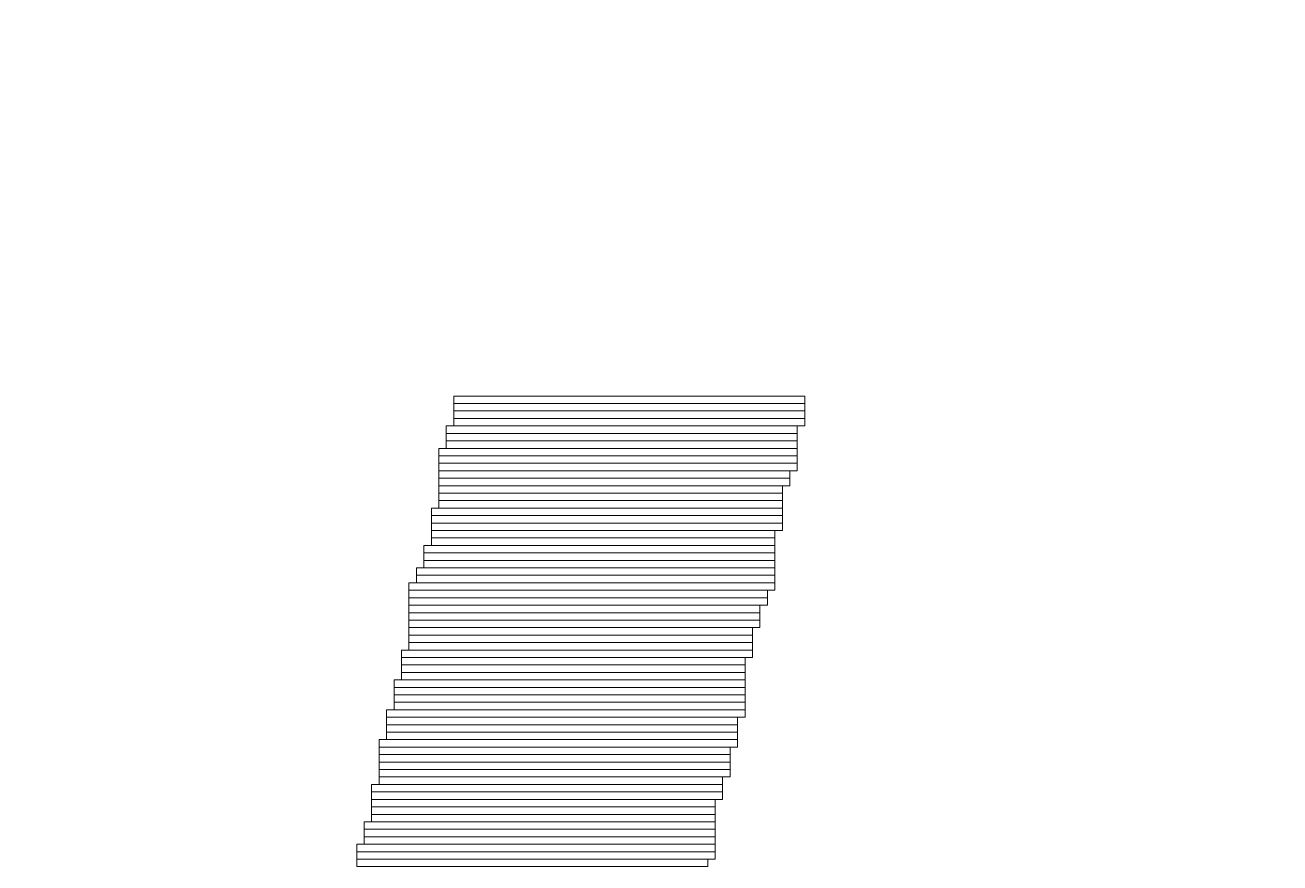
# Model space of a CAD drawing. Header units: millimetres. Extents: x -19.4 to 22.9, y -18.1 to 22.2.
# Drawn here: x -6.157 to -1.889, y -15.265 to -12.416 of the extents above; entities that cross this region are included whole.
import ezdxf

# ---------------------------------------------------------------- set-up
doc = ezdxf.new("R2010")
doc.units = ezdxf.units.MM
doc.header["$MEASUREMENT"] = 0
doc.layers.add('BG_OUTLINE', color=7, linetype='Continuous')
doc.layers.add('MA_PEN3', color=7, linetype='Continuous')

msp = doc.modelspace()

# ---------------------------------------------------------------- linework, layer by layer
at = {"layer": 'BG_OUTLINE', "lineweight": 9}
msp.add_open_spline([(-13.5636, -18.0908), (-13.5636, -18.0908), (13.4366, -18.0908), (13.4366, -18.0908), (13.4366, -18.0908), (13.4366, -18.0908), (13.4366, 12.9092), (13.4366, 12.9092), (13.4366, 12.9092), (13.4366, 12.9092), (-13.5636, 12.9092), (-13.5636, 12.9092), (-13.5636, 12.9092), (-13.5636, 12.9092), (-13.5636, -18.0908), (-13.5636, -18.0908)], degree=3, knots=[0, 0, 0, 0, 0.25, 0.25, 0.25, 0.25, 0.5, 0.5, 0.5, 0.5, 0.75, 0.75, 0.75, 0.75, 1, 1, 1, 1], dxfattribs=at)
at = {"layer": 'MA_PEN3', "lineweight": 9}
for points in [[(-4.699, -13.7032), (-4.699, -13.7032), (-4.699, -13.6778), (-4.699, -13.6778), (-4.699, -13.6778), (-4.699, -13.6778), (-3.5052, -13.6778), (-3.5052, -13.6778), (-3.5052, -13.6778), (-3.5052, -13.6778), (-3.5052, -13.7032), (-3.5052, -13.7032), (-3.5052, -13.7032), (-3.5052, -13.7032), (-4.699, -13.7032), (-4.699, -13.7032)], [(-4.699, -13.7286), (-4.699, -13.7286), (-4.699, -13.7032), (-4.699, -13.7032), (-4.699, -13.7032), (-4.699, -13.7032), (-3.5052, -13.7032), (-3.5052, -13.7032), (-3.5052, -13.7032), (-3.5052, -13.7032), (-3.5052, -13.7286), (-3.5052, -13.7286), (-3.5052, -13.7286), (-3.5052, -13.7286), (-4.699, -13.7286), (-4.699, -13.7286)], [(-4.699, -13.754), (-4.699, -13.754), (-4.699, -13.7286), (-4.699, -13.7286), (-4.699, -13.7286), (-4.699, -13.7286), (-3.5052, -13.7286), (-3.5052, -13.7286), (-3.5052, -13.7286), (-3.5052, -13.7286), (-3.5052, -13.754), (-3.5052, -13.754), (-3.5052, -13.754), (-3.5052, -13.754), (-4.699, -13.754), (-4.699, -13.754)], [(-4.7244, -13.8048), (-4.7244, -13.8048), (-4.7244, -13.7794), (-4.7244, -13.7794), (-4.7244, -13.7794), (-4.7244, -13.7794), (-3.5306, -13.7794), (-3.5306, -13.7794), (-3.5306, -13.7794), (-3.5306, -13.7794), (-3.5306, -13.8048), (-3.5306, -13.8048), (-3.5306, -13.8048), (-3.5306, -13.8048), (-4.7244, -13.8048), (-4.7244, -13.8048)], [(-4.699, -13.7794), (-4.699, -13.7794), (-4.699, -13.754), (-4.699, -13.754), (-4.699, -13.754), (-4.699, -13.754), (-3.5052, -13.754), (-3.5052, -13.754), (-3.5052, -13.754), (-3.5052, -13.754), (-3.5052, -13.7794), (-3.5052, -13.7794), (-3.5052, -13.7794), (-3.5052, -13.7794), (-4.699, -13.7794), (-4.699, -13.7794)], [(-4.7244, -13.8302), (-4.7244, -13.8302), (-4.7244, -13.8048), (-4.7244, -13.8048), (-4.7244, -13.8048), (-4.7244, -13.8048), (-3.5306, -13.8048), (-3.5306, -13.8048), (-3.5306, -13.8048), (-3.5306, -13.8048), (-3.5306, -13.8302), (-3.5306, -13.8302), (-3.5306, -13.8302), (-3.5306, -13.8302), (-4.7244, -13.8302), (-4.7244, -13.8302)], [(-4.7497, -13.881), (-4.7497, -13.881), (-4.7497, -13.8556), (-4.7497, -13.8556), (-4.7497, -13.8556), (-4.7497, -13.8556), (-3.5306, -13.8556), (-3.5306, -13.8556), (-3.5306, -13.8556), (-3.5306, -13.8556), (-3.5306, -13.881), (-3.5306, -13.881), (-3.5306, -13.881), (-3.5306, -13.881), (-4.7497, -13.881), (-4.7497, -13.881)], [(-4.7244, -13.8556), (-4.7244, -13.8556), (-4.7244, -13.8302), (-4.7244, -13.8302), (-4.7244, -13.8302), (-4.7244, -13.8302), (-3.5306, -13.8302), (-3.5306, -13.8302), (-3.5306, -13.8302), (-3.5306, -13.8302), (-3.5306, -13.8556), (-3.5306, -13.8556), (-3.5306, -13.8556), (-3.5306, -13.8556), (-4.7244, -13.8556), (-4.7244, -13.8556)], [(-4.7497, -13.9064), (-4.7497, -13.9064), (-4.7497, -13.881), (-4.7497, -13.881), (-4.7497, -13.881), (-4.7497, -13.881), (-3.5306, -13.881), (-3.5306, -13.881), (-3.5306, -13.881), (-3.5306, -13.881), (-3.5306, -13.9064), (-3.5306, -13.9064), (-3.5306, -13.9064), (-3.5306, -13.9064), (-4.7497, -13.9064), (-4.7497, -13.9064)], [(-4.7497, -13.9318), (-4.7497, -13.9318), (-4.7497, -13.9064), (-4.7497, -13.9064), (-4.7497, -13.9064), (-4.7497, -13.9064), (-3.5306, -13.9064), (-3.5306, -13.9064), (-3.5306, -13.9064), (-3.5306, -13.9064), (-3.5306, -13.9318), (-3.5306, -13.9318), (-3.5306, -13.9318), (-3.5306, -13.9318), (-4.7497, -13.9318), (-4.7497, -13.9318)], [(-4.7497, -13.9572), (-4.7497, -13.9572), (-4.7497, -13.9318), (-4.7497, -13.9318), (-4.7497, -13.9318), (-4.7497, -13.9318), (-3.556, -13.9318), (-3.556, -13.9318), (-3.556, -13.9318), (-3.556, -13.9318), (-3.556, -13.9572), (-3.556, -13.9572), (-3.556, -13.9572), (-3.556, -13.9572), (-4.7497, -13.9572), (-4.7497, -13.9572)], [(-4.7497, -13.9826), (-4.7497, -13.9826), (-4.7497, -13.9572), (-4.7497, -13.9572), (-4.7497, -13.9572), (-4.7497, -13.9572), (-3.556, -13.9572), (-3.556, -13.9572), (-3.556, -13.9572), (-3.556, -13.9572), (-3.556, -13.9826), (-3.556, -13.9826), (-3.556, -13.9826), (-3.556, -13.9826), (-4.7497, -13.9826), (-4.7497, -13.9826)], [(-4.7497, -14.008), (-4.7497, -14.008), (-4.7497, -13.9826), (-4.7497, -13.9826), (-4.7497, -13.9826), (-4.7497, -13.9826), (-3.5814, -13.9826), (-3.5814, -13.9826), (-3.5814, -13.9826), (-3.5814, -13.9826), (-3.5814, -14.008), (-3.5814, -14.008), (-3.5814, -14.008), (-3.5814, -14.008), (-4.7497, -14.008), (-4.7497, -14.008)], [(-4.7497, -14.0334), (-4.7497, -14.0334), (-4.7497, -14.008), (-4.7497, -14.008), (-4.7497, -14.008), (-4.7497, -14.008), (-3.5814, -14.008), (-3.5814, -14.008), (-3.5814, -14.008), (-3.5814, -14.008), (-3.5814, -14.0334), (-3.5814, -14.0334), (-3.5814, -14.0334), (-3.5814, -14.0334), (-4.7497, -14.0334), (-4.7497, -14.0334)], [(-4.7497, -14.0588), (-4.7497, -14.0588), (-4.7497, -14.0334), (-4.7497, -14.0334), (-4.7497, -14.0334), (-4.7497, -14.0334), (-3.5814, -14.0334), (-3.5814, -14.0334), (-3.5814, -14.0334), (-3.5814, -14.0334), (-3.5814, -14.0588), (-3.5814, -14.0588), (-3.5814, -14.0588), (-3.5814, -14.0588), (-4.7497, -14.0588), (-4.7497, -14.0588)], [(-4.7752, -14.0842), (-4.7752, -14.0842), (-4.7752, -14.0588), (-4.7752, -14.0588), (-4.7752, -14.0588), (-4.7752, -14.0588), (-3.5814, -14.0588), (-3.5814, -14.0588), (-3.5814, -14.0588), (-3.5814, -14.0588), (-3.5814, -14.0842), (-3.5814, -14.0842), (-3.5814, -14.0842), (-3.5814, -14.0842), (-4.7752, -14.0842), (-4.7752, -14.0842)], [(-4.7752, -14.1096), (-4.7752, -14.1096), (-4.7752, -14.0842), (-4.7752, -14.0842), (-4.7752, -14.0842), (-4.7752, -14.0842), (-3.5814, -14.0842), (-3.5814, -14.0842), (-3.5814, -14.0842), (-3.5814, -14.0842), (-3.5814, -14.1096), (-3.5814, -14.1096), (-3.5814, -14.1096), (-3.5814, -14.1096), (-4.7752, -14.1096), (-4.7752, -14.1096)], [(-4.7752, -14.135), (-4.7752, -14.135), (-4.7752, -14.1096), (-4.7752, -14.1096), (-4.7752, -14.1096), (-4.7752, -14.1096), (-3.5814, -14.1096), (-3.5814, -14.1096), (-3.5814, -14.1096), (-3.5814, -14.1096), (-3.5814, -14.135), (-3.5814, -14.135), (-3.5814, -14.135), (-3.5814, -14.135), (-4.7752, -14.135), (-4.7752, -14.135)], [(-4.7752, -14.1604), (-4.7752, -14.1604), (-4.7752, -14.135), (-4.7752, -14.135), (-4.7752, -14.135), (-4.7752, -14.135), (-3.6068, -14.135), (-3.6068, -14.135), (-3.6068, -14.135), (-3.6068, -14.135), (-3.6068, -14.1604), (-3.6068, -14.1604), (-3.6068, -14.1604), (-3.6068, -14.1604), (-4.7752, -14.1604), (-4.7752, -14.1604)], [(-4.7752, -14.1858), (-4.7752, -14.1858), (-4.7752, -14.1604), (-4.7752, -14.1604), (-4.7752, -14.1604), (-4.7752, -14.1604), (-3.6068, -14.1604), (-3.6068, -14.1604), (-3.6068, -14.1604), (-3.6068, -14.1604), (-3.6068, -14.1858), (-3.6068, -14.1858), (-3.6068, -14.1858), (-3.6068, -14.1858), (-4.7752, -14.1858), (-4.7752, -14.1858)], [(-4.8006, -14.2112), (-4.8006, -14.2112), (-4.8006, -14.1858), (-4.8006, -14.1858), (-4.8006, -14.1858), (-4.8006, -14.1858), (-3.6068, -14.1858), (-3.6068, -14.1858), (-3.6068, -14.1858), (-3.6068, -14.1858), (-3.6068, -14.2112), (-3.6068, -14.2112), (-3.6068, -14.2112), (-3.6068, -14.2112), (-4.8006, -14.2112), (-4.8006, -14.2112)], [(-4.8006, -14.2366), (-4.8006, -14.2366), (-4.8006, -14.2112), (-4.8006, -14.2112), (-4.8006, -14.2112), (-4.8006, -14.2112), (-3.6068, -14.2112), (-3.6068, -14.2112), (-3.6068, -14.2112), (-3.6068, -14.2112), (-3.6068, -14.2366), (-3.6068, -14.2366), (-3.6068, -14.2366), (-3.6068, -14.2366), (-4.8006, -14.2366), (-4.8006, -14.2366)], [(-4.8006, -14.262), (-4.8006, -14.262), (-4.8006, -14.2366), (-4.8006, -14.2366), (-4.8006, -14.2366), (-4.8006, -14.2366), (-3.6068, -14.2366), (-3.6068, -14.2366), (-3.6068, -14.2366), (-3.6068, -14.2366), (-3.6068, -14.262), (-3.6068, -14.262), (-3.6068, -14.262), (-3.6068, -14.262), (-4.8006, -14.262), (-4.8006, -14.262)], [(-4.8259, -14.2874), (-4.8259, -14.2874), (-4.8259, -14.262), (-4.8259, -14.262), (-4.8259, -14.262), (-4.8259, -14.262), (-3.6068, -14.262), (-3.6068, -14.262), (-3.6068, -14.262), (-3.6068, -14.262), (-3.6068, -14.2874), (-3.6068, -14.2874), (-3.6068, -14.2874), (-3.6068, -14.2874), (-4.8259, -14.2874), (-4.8259, -14.2874)], [(-4.8259, -14.3128), (-4.8259, -14.3128), (-4.8259, -14.2874), (-4.8259, -14.2874), (-4.8259, -14.2874), (-4.8259, -14.2874), (-3.6068, -14.2874), (-3.6068, -14.2874), (-3.6068, -14.2874), (-3.6068, -14.2874), (-3.6068, -14.3128), (-3.6068, -14.3128), (-3.6068, -14.3128), (-3.6068, -14.3128), (-4.8259, -14.3128), (-4.8259, -14.3128)], [(-4.8514, -14.3382), (-4.8514, -14.3382), (-4.8514, -14.3128), (-4.8514, -14.3128), (-4.8514, -14.3128), (-4.8514, -14.3128), (-3.6068, -14.3128), (-3.6068, -14.3128), (-3.6068, -14.3128), (-3.6068, -14.3128), (-3.6068, -14.3382), (-3.6068, -14.3382), (-3.6068, -14.3382), (-3.6068, -14.3382), (-4.8514, -14.3382), (-4.8514, -14.3382)], [(-4.8514, -14.3636), (-4.8514, -14.3636), (-4.8514, -14.3382), (-4.8514, -14.3382), (-4.8514, -14.3382), (-4.8514, -14.3382), (-3.6322, -14.3382), (-3.6322, -14.3382), (-3.6322, -14.3382), (-3.6322, -14.3382), (-3.6322, -14.3636), (-3.6322, -14.3636), (-3.6322, -14.3636), (-3.6322, -14.3636), (-4.8514, -14.3636), (-4.8514, -14.3636)], [(-4.8514, -14.389), (-4.8514, -14.389), (-4.8514, -14.3636), (-4.8514, -14.3636), (-4.8514, -14.3636), (-4.8514, -14.3636), (-3.6322, -14.3636), (-3.6322, -14.3636), (-3.6322, -14.3636), (-3.6322, -14.3636), (-3.6322, -14.389), (-3.6322, -14.389), (-3.6322, -14.389), (-3.6322, -14.389), (-4.8514, -14.389), (-4.8514, -14.389)], [(-4.8514, -14.4144), (-4.8514, -14.4144), (-4.8514, -14.389), (-4.8514, -14.389), (-4.8514, -14.389), (-4.8514, -14.389), (-3.6576, -14.389), (-3.6576, -14.389), (-3.6576, -14.389), (-3.6576, -14.389), (-3.6576, -14.4144), (-3.6576, -14.4144), (-3.6576, -14.4144), (-3.6576, -14.4144), (-4.8514, -14.4144), (-4.8514, -14.4144)], [(-4.8514, -14.4398), (-4.8514, -14.4398), (-4.8514, -14.4144), (-4.8514, -14.4144), (-4.8514, -14.4144), (-4.8514, -14.4144), (-3.6576, -14.4144), (-3.6576, -14.4144), (-3.6576, -14.4144), (-3.6576, -14.4144), (-3.6576, -14.4398), (-3.6576, -14.4398), (-3.6576, -14.4398), (-3.6576, -14.4398), (-4.8514, -14.4398), (-4.8514, -14.4398)], [(-4.8514, -14.4652), (-4.8514, -14.4652), (-4.8514, -14.4398), (-4.8514, -14.4398), (-4.8514, -14.4398), (-4.8514, -14.4398), (-3.6576, -14.4398), (-3.6576, -14.4398), (-3.6576, -14.4398), (-3.6576, -14.4398), (-3.6576, -14.4652), (-3.6576, -14.4652), (-3.6576, -14.4652), (-3.6576, -14.4652), (-4.8514, -14.4652), (-4.8514, -14.4652)], [(-4.8514, -14.4906), (-4.8514, -14.4906), (-4.8514, -14.4652), (-4.8514, -14.4652), (-4.8514, -14.4652), (-4.8514, -14.4652), (-3.683, -14.4652), (-3.683, -14.4652), (-3.683, -14.4652), (-3.683, -14.4652), (-3.683, -14.4906), (-3.683, -14.4906), (-3.683, -14.4906), (-3.683, -14.4906), (-4.8514, -14.4906), (-4.8514, -14.4906)], [(-4.8514, -14.516), (-4.8514, -14.516), (-4.8514, -14.4906), (-4.8514, -14.4906), (-4.8514, -14.4906), (-4.8514, -14.4906), (-3.683, -14.4906), (-3.683, -14.4906), (-3.683, -14.4906), (-3.683, -14.4906), (-3.683, -14.516), (-3.683, -14.516), (-3.683, -14.516), (-3.683, -14.516), (-4.8514, -14.516), (-4.8514, -14.516)], [(-4.8768, -14.5668), (-4.8768, -14.5668), (-4.8768, -14.5414), (-4.8768, -14.5414), (-4.8768, -14.5414), (-4.8768, -14.5414), (-3.683, -14.5414), (-3.683, -14.5414), (-3.683, -14.5414), (-3.683, -14.5414), (-3.683, -14.5668), (-3.683, -14.5668), (-3.683, -14.5668), (-3.683, -14.5668), (-4.8768, -14.5668), (-4.8768, -14.5668)], [(-4.8514, -14.5414), (-4.8514, -14.5414), (-4.8514, -14.516), (-4.8514, -14.516), (-4.8514, -14.516), (-4.8514, -14.516), (-3.683, -14.516), (-3.683, -14.516), (-3.683, -14.516), (-3.683, -14.516), (-3.683, -14.5414), (-3.683, -14.5414), (-3.683, -14.5414), (-3.683, -14.5414), (-4.8514, -14.5414), (-4.8514, -14.5414)], [(-4.8768, -14.5922), (-4.8768, -14.5922), (-4.8768, -14.5668), (-4.8768, -14.5668), (-4.8768, -14.5668), (-4.8768, -14.5668), (-3.7084, -14.5668), (-3.7084, -14.5668), (-3.7084, -14.5668), (-3.7084, -14.5668), (-3.7084, -14.5922), (-3.7084, -14.5922), (-3.7084, -14.5922), (-3.7084, -14.5922), (-4.8768, -14.5922), (-4.8768, -14.5922)], [(-4.8768, -14.6176), (-4.8768, -14.6176), (-4.8768, -14.5922), (-4.8768, -14.5922), (-4.8768, -14.5922), (-4.8768, -14.5922), (-3.7084, -14.5922), (-3.7084, -14.5922), (-3.7084, -14.5922), (-3.7084, -14.5922), (-3.7084, -14.6176), (-3.7084, -14.6176), (-3.7084, -14.6176), (-3.7084, -14.6176), (-4.8768, -14.6176), (-4.8768, -14.6176)], [(-4.8768, -14.643), (-4.8768, -14.643), (-4.8768, -14.6176), (-4.8768, -14.6176), (-4.8768, -14.6176), (-4.8768, -14.6176), (-3.7084, -14.6176), (-3.7084, -14.6176), (-3.7084, -14.6176), (-3.7084, -14.6176), (-3.7084, -14.643), (-3.7084, -14.643), (-3.7084, -14.643), (-3.7084, -14.643), (-4.8768, -14.643), (-4.8768, -14.643)], [(-4.9022, -14.6684), (-4.9022, -14.6684), (-4.9022, -14.643), (-4.9022, -14.643), (-4.9022, -14.643), (-4.9022, -14.643), (-3.7084, -14.643), (-3.7084, -14.643), (-3.7084, -14.643), (-3.7084, -14.643), (-3.7084, -14.6684), (-3.7084, -14.6684), (-3.7084, -14.6684), (-3.7084, -14.6684), (-4.9022, -14.6684), (-4.9022, -14.6684)], [(-4.9022, -14.6938), (-4.9022, -14.6938), (-4.9022, -14.6684), (-4.9022, -14.6684), (-4.9022, -14.6684), (-4.9022, -14.6684), (-3.7084, -14.6684), (-3.7084, -14.6684), (-3.7084, -14.6684), (-3.7084, -14.6684), (-3.7084, -14.6938), (-3.7084, -14.6938), (-3.7084, -14.6938), (-3.7084, -14.6938), (-4.9022, -14.6938), (-4.9022, -14.6938)], [(-4.9022, -14.7192), (-4.9022, -14.7192), (-4.9022, -14.6938), (-4.9022, -14.6938), (-4.9022, -14.6938), (-4.9022, -14.6938), (-3.7084, -14.6938), (-3.7084, -14.6938), (-3.7084, -14.6938), (-3.7084, -14.6938), (-3.7084, -14.7192), (-3.7084, -14.7192), (-3.7084, -14.7192), (-3.7084, -14.7192), (-4.9022, -14.7192), (-4.9022, -14.7192)], [(-4.9022, -14.7446), (-4.9022, -14.7446), (-4.9022, -14.7192), (-4.9022, -14.7192), (-4.9022, -14.7192), (-4.9022, -14.7192), (-3.7084, -14.7192), (-3.7084, -14.7192), (-3.7084, -14.7192), (-3.7084, -14.7192), (-3.7084, -14.7446), (-3.7084, -14.7446), (-3.7084, -14.7446), (-3.7084, -14.7446), (-4.9022, -14.7446), (-4.9022, -14.7446)], [(-4.9276, -14.77), (-4.9276, -14.77), (-4.9276, -14.7446), (-4.9276, -14.7446), (-4.9276, -14.7446), (-4.9276, -14.7446), (-3.7084, -14.7446), (-3.7084, -14.7446), (-3.7084, -14.7446), (-3.7084, -14.7446), (-3.7084, -14.77), (-3.7084, -14.77), (-3.7084, -14.77), (-3.7084, -14.77), (-4.9276, -14.77), (-4.9276, -14.77)], [(-4.9276, -14.7954), (-4.9276, -14.7954), (-4.9276, -14.77), (-4.9276, -14.77), (-4.9276, -14.77), (-4.9276, -14.77), (-3.7338, -14.77), (-3.7338, -14.77), (-3.7338, -14.77), (-3.7338, -14.77), (-3.7338, -14.7954), (-3.7338, -14.7954), (-3.7338, -14.7954), (-3.7338, -14.7954), (-4.9276, -14.7954), (-4.9276, -14.7954)], [(-4.9276, -14.8208), (-4.9276, -14.8208), (-4.9276, -14.7954), (-4.9276, -14.7954), (-4.9276, -14.7954), (-4.9276, -14.7954), (-3.7338, -14.7954), (-3.7338, -14.7954), (-3.7338, -14.7954), (-3.7338, -14.7954), (-3.7338, -14.8208), (-3.7338, -14.8208), (-3.7338, -14.8208), (-3.7338, -14.8208), (-4.9276, -14.8208), (-4.9276, -14.8208)], [(-4.953, -14.8716), (-4.953, -14.8716), (-4.953, -14.8462), (-4.953, -14.8462), (-4.953, -14.8462), (-4.953, -14.8462), (-3.7338, -14.8462), (-3.7338, -14.8462), (-3.7338, -14.8462), (-3.7338, -14.8462), (-3.7338, -14.8716), (-3.7338, -14.8716), (-3.7338, -14.8716), (-3.7338, -14.8716), (-4.953, -14.8716), (-4.953, -14.8716)], [(-4.9276, -14.8462), (-4.9276, -14.8462), (-4.9276, -14.8208), (-4.9276, -14.8208), (-4.9276, -14.8208), (-4.9276, -14.8208), (-3.7338, -14.8208), (-3.7338, -14.8208), (-3.7338, -14.8208), (-3.7338, -14.8208), (-3.7338, -14.8462), (-3.7338, -14.8462), (-3.7338, -14.8462), (-3.7338, -14.8462), (-4.9276, -14.8462), (-4.9276, -14.8462)], [(-4.953, -14.897), (-4.953, -14.897), (-4.953, -14.8716), (-4.953, -14.8716), (-4.953, -14.8716), (-4.953, -14.8716), (-3.7592, -14.8716), (-3.7592, -14.8716), (-3.7592, -14.8716), (-3.7592, -14.8716), (-3.7592, -14.897), (-3.7592, -14.897), (-3.7592, -14.897), (-3.7592, -14.897), (-4.953, -14.897), (-4.953, -14.897)], [(-4.953, -14.9224), (-4.953, -14.9224), (-4.953, -14.897), (-4.953, -14.897), (-4.953, -14.897), (-4.953, -14.897), (-3.7592, -14.897), (-3.7592, -14.897), (-3.7592, -14.897), (-3.7592, -14.897), (-3.7592, -14.9224), (-3.7592, -14.9224), (-3.7592, -14.9224), (-3.7592, -14.9224), (-4.953, -14.9224), (-4.953, -14.9224)], [(-4.953, -14.9478), (-4.953, -14.9478), (-4.953, -14.9224), (-4.953, -14.9224), (-4.953, -14.9224), (-4.953, -14.9224), (-3.7592, -14.9224), (-3.7592, -14.9224), (-3.7592, -14.9224), (-3.7592, -14.9224), (-3.7592, -14.9478), (-3.7592, -14.9478), (-3.7592, -14.9478), (-3.7592, -14.9478), (-4.953, -14.9478), (-4.953, -14.9478)], [(-4.953, -14.9732), (-4.953, -14.9732), (-4.953, -14.9478), (-4.953, -14.9478), (-4.953, -14.9478), (-4.953, -14.9478), (-3.7592, -14.9478), (-3.7592, -14.9478), (-3.7592, -14.9478), (-3.7592, -14.9478), (-3.7592, -14.9732), (-3.7592, -14.9732), (-3.7592, -14.9732), (-3.7592, -14.9732), (-4.953, -14.9732), (-4.953, -14.9732)], [(-4.953, -14.9986), (-4.953, -14.9986), (-4.953, -14.9732), (-4.953, -14.9732), (-4.953, -14.9732), (-4.953, -14.9732), (-3.7846, -14.9732), (-3.7846, -14.9732), (-3.7846, -14.9732), (-3.7846, -14.9732), (-3.7846, -14.9986), (-3.7846, -14.9986), (-3.7846, -14.9986), (-3.7846, -14.9986), (-4.953, -14.9986), (-4.953, -14.9986)], [(-4.9784, -15.024), (-4.9784, -15.024), (-4.9784, -14.9986), (-4.9784, -14.9986), (-4.9784, -14.9986), (-4.9784, -14.9986), (-3.7846, -14.9986), (-3.7846, -14.9986), (-3.7846, -14.9986), (-3.7846, -14.9986), (-3.7846, -15.024), (-3.7846, -15.024), (-3.7846, -15.024), (-3.7846, -15.024), (-4.9784, -15.024), (-4.9784, -15.024)], [(-4.9784, -15.0494), (-4.9784, -15.0494), (-4.9784, -15.024), (-4.9784, -15.024), (-4.9784, -15.024), (-4.9784, -15.024), (-3.7846, -15.024), (-3.7846, -15.024), (-3.7846, -15.024), (-3.7846, -15.024), (-3.7846, -15.0494), (-3.7846, -15.0494), (-3.7846, -15.0494), (-3.7846, -15.0494), (-4.9784, -15.0494), (-4.9784, -15.0494)], [(-4.9784, -15.0748), (-4.9784, -15.0748), (-4.9784, -15.0494), (-4.9784, -15.0494), (-4.9784, -15.0494), (-4.9784, -15.0494), (-3.81, -15.0494), (-3.81, -15.0494), (-3.81, -15.0494), (-3.81, -15.0494), (-3.81, -15.0748), (-3.81, -15.0748), (-3.81, -15.0748), (-3.81, -15.0748), (-4.9784, -15.0748), (-4.9784, -15.0748)], [(-4.9784, -15.1002), (-4.9784, -15.1002), (-4.9784, -15.0748), (-4.9784, -15.0748), (-4.9784, -15.0748), (-4.9784, -15.0748), (-3.81, -15.0748), (-3.81, -15.0748), (-3.81, -15.0748), (-3.81, -15.0748), (-3.81, -15.1002), (-3.81, -15.1002), (-3.81, -15.1002), (-3.81, -15.1002), (-4.9784, -15.1002), (-4.9784, -15.1002)], [(-4.9784, -15.1256), (-4.9784, -15.1256), (-4.9784, -15.1002), (-4.9784, -15.1002), (-4.9784, -15.1002), (-4.9784, -15.1002), (-3.81, -15.1002), (-3.81, -15.1002), (-3.81, -15.1002), (-3.81, -15.1002), (-3.81, -15.1256), (-3.81, -15.1256), (-3.81, -15.1256), (-3.81, -15.1256), (-4.9784, -15.1256), (-4.9784, -15.1256)], [(-5.0038, -15.151), (-5.0038, -15.151), (-5.0038, -15.1256), (-5.0038, -15.1256), (-5.0038, -15.1256), (-5.0038, -15.1256), (-3.81, -15.1256), (-3.81, -15.1256), (-3.81, -15.1256), (-3.81, -15.1256), (-3.81, -15.151), (-3.81, -15.151), (-3.81, -15.151), (-3.81, -15.151), (-5.0038, -15.151), (-5.0038, -15.151)], [(-5.0038, -15.1764), (-5.0038, -15.1764), (-5.0038, -15.151), (-5.0038, -15.151), (-5.0038, -15.151), (-5.0038, -15.151), (-3.81, -15.151), (-3.81, -15.151), (-3.81, -15.151), (-3.81, -15.151), (-3.81, -15.1764), (-3.81, -15.1764), (-3.81, -15.1764), (-3.81, -15.1764), (-5.0038, -15.1764), (-5.0038, -15.1764)], [(-5.0038, -15.2018), (-5.0038, -15.2018), (-5.0038, -15.1764), (-5.0038, -15.1764), (-5.0038, -15.1764), (-5.0038, -15.1764), (-3.81, -15.1764), (-3.81, -15.1764), (-3.81, -15.1764), (-3.81, -15.1764), (-3.81, -15.2018), (-3.81, -15.2018), (-3.81, -15.2018), (-3.81, -15.2018), (-5.0038, -15.2018), (-5.0038, -15.2018)], [(-5.0292, -15.2272), (-5.0292, -15.2272), (-5.0292, -15.2018), (-5.0292, -15.2018), (-5.0292, -15.2018), (-5.0292, -15.2018), (-3.81, -15.2018), (-3.81, -15.2018), (-3.81, -15.2018), (-3.81, -15.2018), (-3.81, -15.2272), (-3.81, -15.2272), (-3.81, -15.2272), (-3.81, -15.2272), (-5.0292, -15.2272), (-5.0292, -15.2272)], [(-5.0292, -15.2526), (-5.0292, -15.2526), (-5.0292, -15.2272), (-5.0292, -15.2272), (-5.0292, -15.2272), (-5.0292, -15.2272), (-3.81, -15.2272), (-3.81, -15.2272), (-3.81, -15.2272), (-3.81, -15.2272), (-3.81, -15.2526), (-3.81, -15.2526), (-3.81, -15.2526), (-3.81, -15.2526), (-5.0292, -15.2526), (-5.0292, -15.2526)], [(-5.0292, -15.278), (-5.0292, -15.278), (-5.0292, -15.2526), (-5.0292, -15.2526), (-5.0292, -15.2526), (-5.0292, -15.2526), (-3.8354, -15.2526), (-3.8354, -15.2526), (-3.8354, -15.2526), (-3.8354, -15.2526), (-3.8354, -15.278), (-3.8354, -15.278), (-3.8354, -15.278), (-3.8354, -15.278), (-5.0292, -15.278), (-5.0292, -15.278)]]:
    msp.add_open_spline(points, degree=3, knots=[0, 0, 0, 0, 0.25, 0.25, 0.25, 0.25, 0.5, 0.5, 0.5, 0.5, 0.75, 0.75, 0.75, 0.75, 1, 1, 1, 1], dxfattribs=at)

doc.saveas('drawing.dxf')
